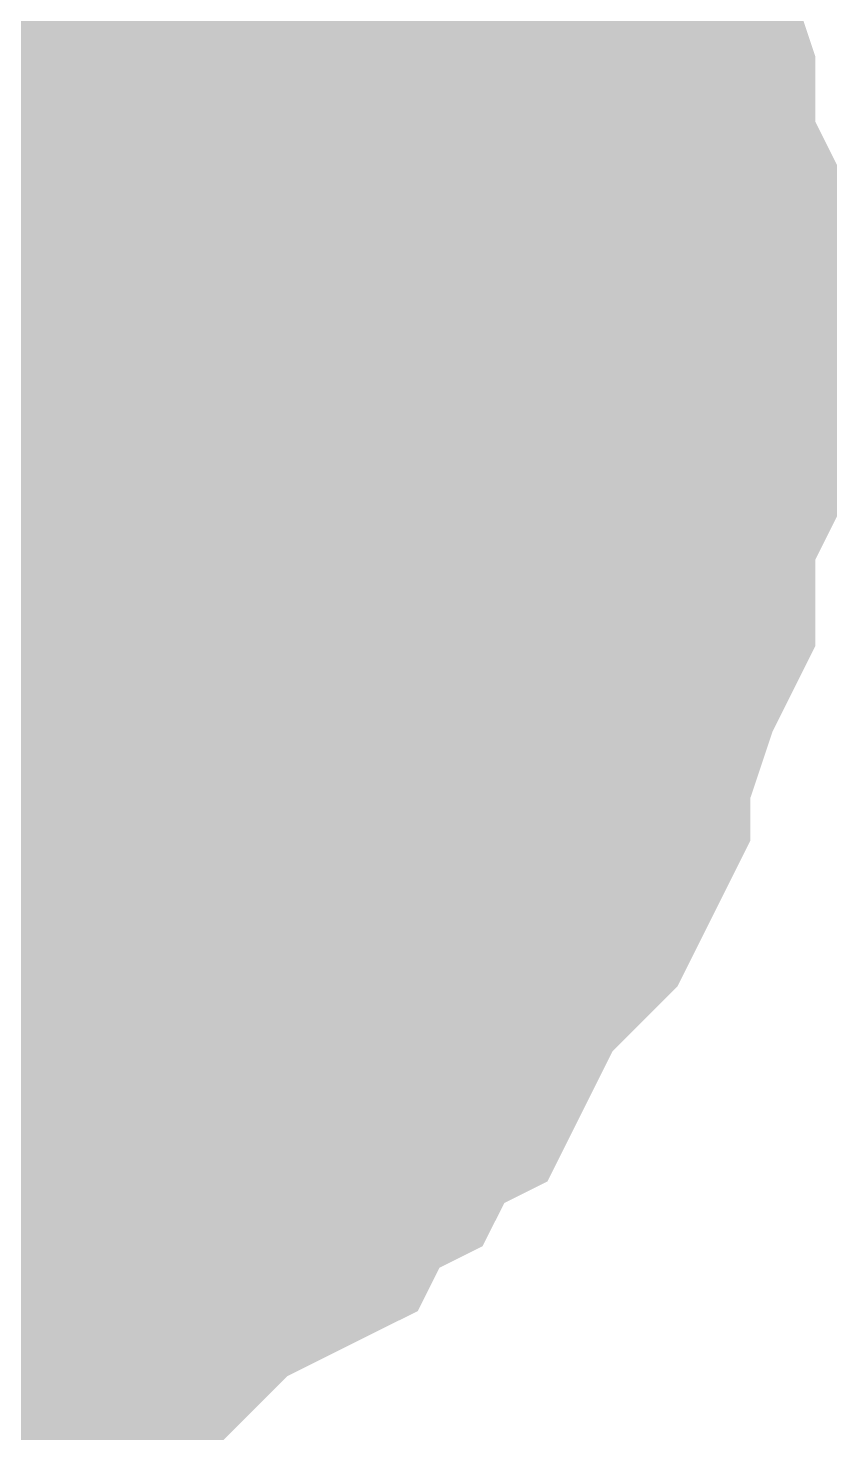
# Model space of a CAD drawing. Header units: inches. Extents: x 0 to 432, y 0 to 280.
# Drawn here: x 96.763 to 97.184, y 167.061 to 167.791 of the extents above; entities that cross this region are included whole.
import ezdxf

# ---------------------------------------------------------------- set-up
doc = ezdxf.new("R2010")
doc.units = ezdxf.units.IN
doc.layers.add('Sheet', color=255, linetype='Continuous')

msp = doc.modelspace()

# ---------------------------------------------------------------- linework, layer by layer
at = {"layer": 'Sheet'}
msp.add_lwpolyline([(96.266, 167.64, 0.508, 0.508, 1), (96.774, 167.64, 0.508, 0.508, 1)], format="xyseb", close=True, dxfattribs=at)
for points in [[(96.9214, 167.95444, 0.29972, 0.29972, 0), (96.93263, 167.93198, 0.29972, 0.29972, 0), (96.94386, 167.92075, 0.29972, 0.29972, 0), (96.96632, 167.89829, 0.29972, 0.29972, 0), (96.97755, 167.87583, 0.29972, 0.29972, 0), (96.98878, 167.85337, 0.29972, 0.29972, 0), (96.98878, 167.83091, 0.29972, 0.29972, 0), (97.00002, 167.80845, 0.29972, 0.29972, 0), (97.01125, 167.78599, 0.29972, 0.29972, 0), (97.02248, 167.7523, 0.29972, 0.29972, 0), (97.02248, 167.72984, 0.29972, 0.29972, 0), (97.02248, 167.70738, 0.29972, 0.29972, 0), (97.03371, 167.68492, 0.29972, 0.29972, 0), (97.03371, 167.65123, 0.29972, 0.29972, 0), (97.03371, 167.62877, 0.29972, 0.29972, 0)], [(96.9214, 167.95444, 0.29972, 0.29972, 0), (96.93263, 167.93198, 0.29972, 0.29972, 0), (96.94386, 167.92075, 0.29972, 0.29972, 0), (96.96632, 167.89829, 0.29972, 0.29972, 0), (96.97755, 167.87583, 0.29972, 0.29972, 0), (96.98878, 167.85337, 0.29972, 0.29972, 0), (96.98878, 167.83091, 0.29972, 0.29972, 0), (97.00002, 167.80845, 0.29972, 0.29972, 0), (97.01125, 167.78599, 0.29972, 0.29972, 0), (97.02248, 167.7523, 0.29972, 0.29972, 0), (97.02248, 167.72984, 0.29972, 0.29972, 0), (97.02248, 167.70738, 0.29972, 0.29972, 0), (97.03371, 167.68492, 0.29972, 0.29972, 0), (97.03371, 167.65123, 0.29972, 0.29972, 0), (97.03371, 167.62877, 0.29972, 0.29972, 0)], [(96.9214, 167.95444, 0.29972, 0.29972, 0), (96.93263, 167.93198, 0.29972, 0.29972, 0), (96.94386, 167.92075, 0.29972, 0.29972, 0), (96.96632, 167.89829, 0.29972, 0.29972, 0), (96.97755, 167.87583, 0.29972, 0.29972, 0), (96.98878, 167.85337, 0.29972, 0.29972, 0), (96.98878, 167.83091, 0.29972, 0.29972, 0), (97.00002, 167.80845, 0.29972, 0.29972, 0), (97.01125, 167.78599, 0.29972, 0.29972, 0), (97.02248, 167.7523, 0.29972, 0.29972, 0), (97.02248, 167.72984, 0.29972, 0.29972, 0), (97.02248, 167.70738, 0.29972, 0.29972, 0), (97.03371, 167.68492, 0.29972, 0.29972, 0), (97.03371, 167.65123, 0.29972, 0.29972, 0), (97.03371, 167.62877, 0.29972, 0.29972, 0)], [(96.9214, 167.95444, 0.29972, 0.29972, 0), (96.93263, 167.93198, 0.29972, 0.29972, 0), (96.94386, 167.92075, 0.29972, 0.29972, 0), (96.96632, 167.89829, 0.29972, 0.29972, 0), (96.97755, 167.87583, 0.29972, 0.29972, 0), (96.98878, 167.85337, 0.29972, 0.29972, 0), (96.98878, 167.83091, 0.29972, 0.29972, 0), (97.00002, 167.80845, 0.29972, 0.29972, 0), (97.01125, 167.78599, 0.29972, 0.29972, 0), (97.02248, 167.7523, 0.29972, 0.29972, 0), (97.02248, 167.72984, 0.29972, 0.29972, 0), (97.02248, 167.70738, 0.29972, 0.29972, 0), (97.03371, 167.68492, 0.29972, 0.29972, 0), (97.03371, 167.65123, 0.29972, 0.29972, 0), (97.03371, 167.62877, 0.29972, 0.29972, 0)], [(96.9214, 167.95444, 0.29972, 0.29972, 0), (96.93263, 167.93198, 0.29972, 0.29972, 0), (96.94386, 167.92075, 0.29972, 0.29972, 0), (96.96632, 167.89829, 0.29972, 0.29972, 0), (96.97755, 167.87583, 0.29972, 0.29972, 0), (96.98878, 167.85337, 0.29972, 0.29972, 0), (96.98878, 167.83091, 0.29972, 0.29972, 0), (97.00002, 167.80845, 0.29972, 0.29972, 0), (97.01125, 167.78599, 0.29972, 0.29972, 0), (97.02248, 167.7523, 0.29972, 0.29972, 0), (97.02248, 167.72984, 0.29972, 0.29972, 0), (97.02248, 167.70738, 0.29972, 0.29972, 0), (97.03371, 167.68492, 0.29972, 0.29972, 0), (97.03371, 167.65123, 0.29972, 0.29972, 0), (97.03371, 167.62877, 0.29972, 0.29972, 0)], [(96.9214, 167.95444, 0.29972, 0.29972, 0), (96.93263, 167.93198, 0.29972, 0.29972, 0), (96.94386, 167.92075, 0.29972, 0.29972, 0), (96.96632, 167.89829, 0.29972, 0.29972, 0), (96.97755, 167.87583, 0.29972, 0.29972, 0), (96.98878, 167.85337, 0.29972, 0.29972, 0), (96.98878, 167.83091, 0.29972, 0.29972, 0), (97.00002, 167.80845, 0.29972, 0.29972, 0), (97.01125, 167.78599, 0.29972, 0.29972, 0), (97.02248, 167.7523, 0.29972, 0.29972, 0), (97.02248, 167.72984, 0.29972, 0.29972, 0), (97.02248, 167.70738, 0.29972, 0.29972, 0), (97.03371, 167.68492, 0.29972, 0.29972, 0), (97.03371, 167.65123, 0.29972, 0.29972, 0), (97.03371, 167.62877, 0.29972, 0.29972, 0)], [(96.9214, 167.95444, 0.29972, 0.29972, 0), (96.93263, 167.93198, 0.29972, 0.29972, 0), (96.94386, 167.92075, 0.29972, 0.29972, 0), (96.96632, 167.89829, 0.29972, 0.29972, 0), (96.97755, 167.87583, 0.29972, 0.29972, 0), (96.98878, 167.85337, 0.29972, 0.29972, 0), (96.98878, 167.83091, 0.29972, 0.29972, 0), (97.00002, 167.80845, 0.29972, 0.29972, 0), (97.01125, 167.78599, 0.29972, 0.29972, 0), (97.02248, 167.7523, 0.29972, 0.29972, 0), (97.02248, 167.72984, 0.29972, 0.29972, 0), (97.02248, 167.70738, 0.29972, 0.29972, 0), (97.03371, 167.68492, 0.29972, 0.29972, 0), (97.03371, 167.65123, 0.29972, 0.29972, 0), (97.03371, 167.62877, 0.29972, 0.29972, 0)], [(96.98878, 167.85337, 0.09906, 0.09906, 0), (96.98878, 167.83091, 0.09906, 0.09906, 0), (97.00002, 167.80845, 0.09906, 0.09906, 0), (97.01125, 167.78599, 0.09906, 0.09906, 0), (97.02248, 167.7523, 0.09906, 0.09906, 0), (97.02248, 167.72984, 0.09906, 0.09906, 0), (97.02248, 167.70738, 0.09906, 0.09906, 0), (97.03371, 167.68492, 0.09906, 0.09906, 0), (97.03371, 167.65123, 0.09906, 0.09906, 0), (97.03371, 167.62877, 0.09906, 0.09906, 0)], [(96.98878, 167.85337, 0.09906, 0.09906, 0), (96.98878, 167.83091, 0.09906, 0.09906, 0), (97.00002, 167.80845, 0.09906, 0.09906, 0), (97.01125, 167.78599, 0.09906, 0.09906, 0), (97.02248, 167.7523, 0.09906, 0.09906, 0), (97.02248, 167.72984, 0.09906, 0.09906, 0), (97.02248, 167.70738, 0.09906, 0.09906, 0), (97.03371, 167.68492, 0.09906, 0.09906, 0), (97.03371, 167.65123, 0.09906, 0.09906, 0), (97.03371, 167.62877, 0.09906, 0.09906, 0)], [(96.98878, 167.85337, 0.09906, 0.09906, 0), (96.98878, 167.83091, 0.09906, 0.09906, 0), (97.00002, 167.80845, 0.09906, 0.09906, 0), (97.01125, 167.78599, 0.09906, 0.09906, 0), (97.02248, 167.7523, 0.09906, 0.09906, 0), (97.02248, 167.72984, 0.09906, 0.09906, 0), (97.02248, 167.70738, 0.09906, 0.09906, 0), (97.03371, 167.68492, 0.09906, 0.09906, 0), (97.03371, 167.65123, 0.09906, 0.09906, 0), (97.03371, 167.62877, 0.09906, 0.09906, 0)], [(96.98878, 167.85337, 0.09906, 0.09906, 0), (96.98878, 167.83091, 0.09906, 0.09906, 0), (97.00002, 167.80845, 0.09906, 0.09906, 0), (97.01125, 167.78599, 0.09906, 0.09906, 0), (97.02248, 167.7523, 0.09906, 0.09906, 0), (97.02248, 167.72984, 0.09906, 0.09906, 0), (97.02248, 167.70738, 0.09906, 0.09906, 0), (97.03371, 167.68492, 0.09906, 0.09906, 0), (97.03371, 167.65123, 0.09906, 0.09906, 0), (97.03371, 167.62877, 0.09906, 0.09906, 0)], [(96.98878, 167.85337, 0.09906, 0.09906, 0), (96.98878, 167.83091, 0.09906, 0.09906, 0), (97.00002, 167.80845, 0.09906, 0.09906, 0), (97.01125, 167.78599, 0.09906, 0.09906, 0), (97.02248, 167.7523, 0.09906, 0.09906, 0), (97.02248, 167.72984, 0.09906, 0.09906, 0), (97.02248, 167.70738, 0.09906, 0.09906, 0), (97.03371, 167.68492, 0.09906, 0.09906, 0), (97.03371, 167.65123, 0.09906, 0.09906, 0), (97.03371, 167.62877, 0.09906, 0.09906, 0)], [(96.98878, 167.85337, 0.09906, 0.09906, 0), (96.98878, 167.83091, 0.09906, 0.09906, 0), (97.00002, 167.80845, 0.09906, 0.09906, 0), (97.01125, 167.78599, 0.09906, 0.09906, 0), (97.02248, 167.7523, 0.09906, 0.09906, 0), (97.02248, 167.72984, 0.09906, 0.09906, 0), (97.02248, 167.70738, 0.09906, 0.09906, 0), (97.03371, 167.68492, 0.09906, 0.09906, 0), (97.03371, 167.65123, 0.09906, 0.09906, 0), (97.03371, 167.62877, 0.09906, 0.09906, 0)], [(96.98878, 167.85337, 0.09906, 0.09906, 0), (96.98878, 167.83091, 0.09906, 0.09906, 0), (97.00002, 167.80845, 0.09906, 0.09906, 0), (97.01125, 167.78599, 0.09906, 0.09906, 0), (97.02248, 167.7523, 0.09906, 0.09906, 0), (97.02248, 167.72984, 0.09906, 0.09906, 0), (97.02248, 167.70738, 0.09906, 0.09906, 0), (97.03371, 167.68492, 0.09906, 0.09906, 0), (97.03371, 167.65123, 0.09906, 0.09906, 0), (97.03371, 167.62877, 0.09906, 0.09906, 0)], [(97.03371, 167.62877, 0.29972, 0.29972, 0), (97.03371, 167.60631, 0.29972, 0.29972, 0), (97.03371, 167.57262, 0.29972, 0.29972, 0), (97.02248, 167.55016, 0.29972, 0.29972, 0), (97.02248, 167.5277, 0.29972, 0.29972, 0), (97.02248, 167.50524, 0.29972, 0.29972, 0), (97.01125, 167.48278, 0.29972, 0.29972, 0), (97.00002, 167.44909, 0.29972, 0.29972, 0), (96.98878, 167.42663, 0.29972, 0.29972, 0), (96.98878, 167.40417, 0.29972, 0.29972, 0), (96.97755, 167.38171, 0.29972, 0.29972, 0), (96.96632, 167.37048, 0.29972, 0.29972, 0), (96.94386, 167.34802, 0.29972, 0.29972, 0), (96.93263, 167.32556, 0.29972, 0.29972, 0), (96.9214, 167.3031, 0.29972, 0.29972, 0), (96.89894, 167.29187, 0.29972, 0.29972, 0), (96.88771, 167.26941, 0.29972, 0.29972, 0), (96.86525, 167.25818, 0.29972, 0.29972, 0), (96.85402, 167.23572, 0.29972, 0.29972, 0), (96.83155, 167.22449, 0.29972, 0.29972, 0), (96.80909, 167.21326, 0.29972, 0.29972, 0), (96.78663, 167.1908, 0.29972, 0.29972, 0), (96.7754, 167.17957, 0.29972, 0.29972, 0), (96.75294, 167.16834, 0.29972, 0.29972, 0), (96.73048, 167.16834, 0.29972, 0.29972, 0), (96.70802, 167.15711, 0.29972, 0.29972, 0), (96.67432, 167.14588, 0.29972, 0.29972, 0), (96.65186, 167.13465, 0.29972, 0.29972, 0), (96.6294, 167.13465, 0.29972, 0.29972, 0), (96.60694, 167.13465, 0.29972, 0.29972, 0)], [(97.03371, 167.62877, 0.29972, 0.29972, 0), (97.03371, 167.60631, 0.29972, 0.29972, 0), (97.03371, 167.57262, 0.29972, 0.29972, 0), (97.02248, 167.55016, 0.29972, 0.29972, 0), (97.02248, 167.5277, 0.29972, 0.29972, 0), (97.02248, 167.50524, 0.29972, 0.29972, 0), (97.01125, 167.48278, 0.29972, 0.29972, 0), (97.00002, 167.44909, 0.29972, 0.29972, 0), (96.98878, 167.42663, 0.29972, 0.29972, 0), (96.98878, 167.40417, 0.29972, 0.29972, 0), (96.97755, 167.38171, 0.29972, 0.29972, 0), (96.96632, 167.37048, 0.29972, 0.29972, 0), (96.94386, 167.34802, 0.29972, 0.29972, 0), (96.93263, 167.32556, 0.29972, 0.29972, 0), (96.9214, 167.3031, 0.29972, 0.29972, 0), (96.89894, 167.29187, 0.29972, 0.29972, 0), (96.88771, 167.26941, 0.29972, 0.29972, 0), (96.86525, 167.25818, 0.29972, 0.29972, 0), (96.85402, 167.23572, 0.29972, 0.29972, 0), (96.83155, 167.22449, 0.29972, 0.29972, 0), (96.80909, 167.21326, 0.29972, 0.29972, 0), (96.78663, 167.1908, 0.29972, 0.29972, 0), (96.7754, 167.17957, 0.29972, 0.29972, 0), (96.75294, 167.16834, 0.29972, 0.29972, 0), (96.73048, 167.16834, 0.29972, 0.29972, 0), (96.70802, 167.15711, 0.29972, 0.29972, 0), (96.67432, 167.14588, 0.29972, 0.29972, 0), (96.65186, 167.13465, 0.29972, 0.29972, 0), (96.6294, 167.13465, 0.29972, 0.29972, 0), (96.60694, 167.13465, 0.29972, 0.29972, 0)], [(97.03371, 167.62877, 0.29972, 0.29972, 0), (97.03371, 167.60631, 0.29972, 0.29972, 0), (97.03371, 167.57262, 0.29972, 0.29972, 0), (97.02248, 167.55016, 0.29972, 0.29972, 0), (97.02248, 167.5277, 0.29972, 0.29972, 0), (97.02248, 167.50524, 0.29972, 0.29972, 0), (97.01125, 167.48278, 0.29972, 0.29972, 0), (97.00002, 167.44909, 0.29972, 0.29972, 0), (96.98878, 167.42663, 0.29972, 0.29972, 0), (96.98878, 167.40417, 0.29972, 0.29972, 0), (96.97755, 167.38171, 0.29972, 0.29972, 0), (96.96632, 167.37048, 0.29972, 0.29972, 0), (96.94386, 167.34802, 0.29972, 0.29972, 0), (96.93263, 167.32556, 0.29972, 0.29972, 0), (96.9214, 167.3031, 0.29972, 0.29972, 0), (96.89894, 167.29187, 0.29972, 0.29972, 0), (96.88771, 167.26941, 0.29972, 0.29972, 0), (96.86525, 167.25818, 0.29972, 0.29972, 0), (96.85402, 167.23572, 0.29972, 0.29972, 0), (96.83155, 167.22449, 0.29972, 0.29972, 0), (96.80909, 167.21326, 0.29972, 0.29972, 0), (96.78663, 167.1908, 0.29972, 0.29972, 0), (96.7754, 167.17957, 0.29972, 0.29972, 0), (96.75294, 167.16834, 0.29972, 0.29972, 0), (96.73048, 167.16834, 0.29972, 0.29972, 0), (96.70802, 167.15711, 0.29972, 0.29972, 0), (96.67432, 167.14588, 0.29972, 0.29972, 0), (96.65186, 167.13465, 0.29972, 0.29972, 0), (96.6294, 167.13465, 0.29972, 0.29972, 0), (96.60694, 167.13465, 0.29972, 0.29972, 0)], [(97.03371, 167.62877, 0.29972, 0.29972, 0), (97.03371, 167.60631, 0.29972, 0.29972, 0), (97.03371, 167.57262, 0.29972, 0.29972, 0), (97.02248, 167.55016, 0.29972, 0.29972, 0), (97.02248, 167.5277, 0.29972, 0.29972, 0), (97.02248, 167.50524, 0.29972, 0.29972, 0), (97.01125, 167.48278, 0.29972, 0.29972, 0), (97.00002, 167.44909, 0.29972, 0.29972, 0), (96.98878, 167.42663, 0.29972, 0.29972, 0), (96.98878, 167.40417, 0.29972, 0.29972, 0), (96.97755, 167.38171, 0.29972, 0.29972, 0), (96.96632, 167.37048, 0.29972, 0.29972, 0), (96.94386, 167.34802, 0.29972, 0.29972, 0), (96.93263, 167.32556, 0.29972, 0.29972, 0), (96.9214, 167.3031, 0.29972, 0.29972, 0), (96.89894, 167.29187, 0.29972, 0.29972, 0), (96.88771, 167.26941, 0.29972, 0.29972, 0), (96.86525, 167.25818, 0.29972, 0.29972, 0), (96.85402, 167.23572, 0.29972, 0.29972, 0), (96.83155, 167.22449, 0.29972, 0.29972, 0), (96.80909, 167.21326, 0.29972, 0.29972, 0), (96.78663, 167.1908, 0.29972, 0.29972, 0), (96.7754, 167.17957, 0.29972, 0.29972, 0), (96.75294, 167.16834, 0.29972, 0.29972, 0), (96.73048, 167.16834, 0.29972, 0.29972, 0), (96.70802, 167.15711, 0.29972, 0.29972, 0), (96.67432, 167.14588, 0.29972, 0.29972, 0), (96.65186, 167.13465, 0.29972, 0.29972, 0), (96.6294, 167.13465, 0.29972, 0.29972, 0), (96.60694, 167.13465, 0.29972, 0.29972, 0)], [(97.03371, 167.62877, 0.29972, 0.29972, 0), (97.03371, 167.60631, 0.29972, 0.29972, 0), (97.03371, 167.57262, 0.29972, 0.29972, 0), (97.02248, 167.55016, 0.29972, 0.29972, 0), (97.02248, 167.5277, 0.29972, 0.29972, 0), (97.02248, 167.50524, 0.29972, 0.29972, 0), (97.01125, 167.48278, 0.29972, 0.29972, 0), (97.00002, 167.44909, 0.29972, 0.29972, 0), (96.98878, 167.42663, 0.29972, 0.29972, 0), (96.98878, 167.40417, 0.29972, 0.29972, 0), (96.97755, 167.38171, 0.29972, 0.29972, 0), (96.96632, 167.37048, 0.29972, 0.29972, 0), (96.94386, 167.34802, 0.29972, 0.29972, 0), (96.93263, 167.32556, 0.29972, 0.29972, 0), (96.9214, 167.3031, 0.29972, 0.29972, 0), (96.89894, 167.29187, 0.29972, 0.29972, 0), (96.88771, 167.26941, 0.29972, 0.29972, 0), (96.86525, 167.25818, 0.29972, 0.29972, 0), (96.85402, 167.23572, 0.29972, 0.29972, 0), (96.83155, 167.22449, 0.29972, 0.29972, 0), (96.80909, 167.21326, 0.29972, 0.29972, 0), (96.78663, 167.1908, 0.29972, 0.29972, 0), (96.7754, 167.17957, 0.29972, 0.29972, 0), (96.75294, 167.16834, 0.29972, 0.29972, 0), (96.73048, 167.16834, 0.29972, 0.29972, 0), (96.70802, 167.15711, 0.29972, 0.29972, 0), (96.67432, 167.14588, 0.29972, 0.29972, 0), (96.65186, 167.13465, 0.29972, 0.29972, 0), (96.6294, 167.13465, 0.29972, 0.29972, 0), (96.60694, 167.13465, 0.29972, 0.29972, 0)], [(97.03371, 167.62877, 0.29972, 0.29972, 0), (97.03371, 167.60631, 0.29972, 0.29972, 0), (97.03371, 167.57262, 0.29972, 0.29972, 0), (97.02248, 167.55016, 0.29972, 0.29972, 0), (97.02248, 167.5277, 0.29972, 0.29972, 0), (97.02248, 167.50524, 0.29972, 0.29972, 0), (97.01125, 167.48278, 0.29972, 0.29972, 0), (97.00002, 167.44909, 0.29972, 0.29972, 0), (96.98878, 167.42663, 0.29972, 0.29972, 0), (96.98878, 167.40417, 0.29972, 0.29972, 0), (96.97755, 167.38171, 0.29972, 0.29972, 0), (96.96632, 167.37048, 0.29972, 0.29972, 0), (96.94386, 167.34802, 0.29972, 0.29972, 0), (96.93263, 167.32556, 0.29972, 0.29972, 0), (96.9214, 167.3031, 0.29972, 0.29972, 0), (96.89894, 167.29187, 0.29972, 0.29972, 0), (96.88771, 167.26941, 0.29972, 0.29972, 0), (96.86525, 167.25818, 0.29972, 0.29972, 0), (96.85402, 167.23572, 0.29972, 0.29972, 0), (96.83155, 167.22449, 0.29972, 0.29972, 0), (96.80909, 167.21326, 0.29972, 0.29972, 0), (96.78663, 167.1908, 0.29972, 0.29972, 0), (96.7754, 167.17957, 0.29972, 0.29972, 0), (96.75294, 167.16834, 0.29972, 0.29972, 0), (96.73048, 167.16834, 0.29972, 0.29972, 0), (96.70802, 167.15711, 0.29972, 0.29972, 0), (96.67432, 167.14588, 0.29972, 0.29972, 0), (96.65186, 167.13465, 0.29972, 0.29972, 0), (96.6294, 167.13465, 0.29972, 0.29972, 0), (96.60694, 167.13465, 0.29972, 0.29972, 0)], [(97.03371, 167.62877, 0.29972, 0.29972, 0), (97.03371, 167.60631, 0.29972, 0.29972, 0), (97.03371, 167.57262, 0.29972, 0.29972, 0), (97.02248, 167.55016, 0.29972, 0.29972, 0), (97.02248, 167.5277, 0.29972, 0.29972, 0), (97.02248, 167.50524, 0.29972, 0.29972, 0), (97.01125, 167.48278, 0.29972, 0.29972, 0), (97.00002, 167.44909, 0.29972, 0.29972, 0), (96.98878, 167.42663, 0.29972, 0.29972, 0), (96.98878, 167.40417, 0.29972, 0.29972, 0), (96.97755, 167.38171, 0.29972, 0.29972, 0), (96.96632, 167.37048, 0.29972, 0.29972, 0), (96.94386, 167.34802, 0.29972, 0.29972, 0), (96.93263, 167.32556, 0.29972, 0.29972, 0), (96.9214, 167.3031, 0.29972, 0.29972, 0), (96.89894, 167.29187, 0.29972, 0.29972, 0), (96.88771, 167.26941, 0.29972, 0.29972, 0), (96.86525, 167.25818, 0.29972, 0.29972, 0), (96.85402, 167.23572, 0.29972, 0.29972, 0), (96.83155, 167.22449, 0.29972, 0.29972, 0), (96.80909, 167.21326, 0.29972, 0.29972, 0), (96.78663, 167.1908, 0.29972, 0.29972, 0), (96.7754, 167.17957, 0.29972, 0.29972, 0), (96.75294, 167.16834, 0.29972, 0.29972, 0), (96.73048, 167.16834, 0.29972, 0.29972, 0), (96.70802, 167.15711, 0.29972, 0.29972, 0), (96.67432, 167.14588, 0.29972, 0.29972, 0), (96.65186, 167.13465, 0.29972, 0.29972, 0), (96.6294, 167.13465, 0.29972, 0.29972, 0), (96.60694, 167.13465, 0.29972, 0.29972, 0)], [(97.03371, 167.62877, 0.29972, 0.29972, 0), (97.03371, 167.62877, 0.29972, 0.29972, 0), (97.03371, 167.62877, 0.29972, 0.29972, 0), (97.03371, 167.62877, 0.29972, 0.29972, 0), (97.03371, 167.62877, 0.29972, 0.29972, 0), (97.03371, 167.62877, 0.29972, 0.29972, 0), (97.03371, 167.62877, 0.29972, 0.29972, 0), (97.03371, 167.62877, 0.29972, 0.29972, 0), (97.03371, 167.62877, 0.29972, 0.29972, 0), (97.03371, 167.62877, 0.29972, 0.29972, 0), (97.03371, 167.62877, 0.29972, 0.29972, 0), (97.03371, 167.62877, 0.29972, 0.29972, 0), (97.03371, 167.62877, 0.29972, 0.29972, 0), (97.03371, 167.62877, 0.29972, 0.29972, 0), (97.03371, 167.62877, 0.29972, 0.29972, 0), (97.03371, 167.62877, 0.29972, 0.29972, 0), (97.03371, 167.62877, 0.29972, 0.29972, 0), (97.03371, 167.62877, 0.29972, 0.29972, 0), (97.03371, 167.62877, 0.29972, 0.29972, 0), (97.03371, 167.62877, 0.29972, 0.29972, 0), (97.03371, 167.62877, 0.29972, 0.29972, 0), (97.03371, 167.62877, 0.29972, 0.29972, 0), (97.03371, 167.62877, 0.29972, 0.29972, 0), (97.03371, 167.62877, 0.29972, 0.29972, 0), (97.03371, 167.62877, 0.29972, 0.29972, 0), (97.03371, 167.62877, 0.29972, 0.29972, 0), (97.03371, 167.62877, 0.29972, 0.29972, 0), (97.03371, 167.62877, 0.29972, 0.29972, 0), (97.03371, 167.62877, 0.29972, 0.29972, 0), (97.03371, 167.62877, 0.29972, 0.29972, 0), (97.03371, 167.62877, 0.29972, 0.29972, 0), (97.03371, 167.62877, 0.29972, 0.29972, 0), (97.03371, 167.62877, 0.29972, 0.29972, 0)], [(97.03371, 167.62877, 0.29972, 0.29972, 0), (97.03371, 167.62877, 0.29972, 0.29972, 0)], [(97.03371, 167.62877, 0.29972, 0.29972, 0), (97.03371, 167.62877, 0.29972, 0.29972, 0), (97.03371, 167.62877, 0.29972, 0.29972, 0), (97.03371, 167.62877, 0.29972, 0.29972, 0), (97.03371, 167.62877, 0.29972, 0.29972, 0), (97.03371, 167.62877, 0.29972, 0.29972, 0), (97.03371, 167.62877, 0.29972, 0.29972, 0), (97.03371, 167.62877, 0.29972, 0.29972, 0), (97.03371, 167.62877, 0.29972, 0.29972, 0), (97.03371, 167.62877, 0.29972, 0.29972, 0), (97.03371, 167.62877, 0.29972, 0.29972, 0), (97.03371, 167.62877, 0.29972, 0.29972, 0), (97.03371, 167.62877, 0.29972, 0.29972, 0), (97.03371, 167.62877, 0.29972, 0.29972, 0), (97.03371, 167.62877, 0.29972, 0.29972, 0), (97.03371, 167.62877, 0.29972, 0.29972, 0), (97.03371, 167.62877, 0.29972, 0.29972, 0), (97.03371, 167.62877, 0.29972, 0.29972, 0), (97.03371, 167.62877, 0.29972, 0.29972, 0), (97.03371, 167.62877, 0.29972, 0.29972, 0), (97.03371, 167.62877, 0.29972, 0.29972, 0), (97.03371, 167.62877, 0.29972, 0.29972, 0), (97.03371, 167.62877, 0.29972, 0.29972, 0), (97.03371, 167.62877, 0.29972, 0.29972, 0), (97.03371, 167.62877, 0.29972, 0.29972, 0), (97.03371, 167.62877, 0.29972, 0.29972, 0), (97.03371, 167.62877, 0.29972, 0.29972, 0), (97.03371, 167.62877, 0.29972, 0.29972, 0), (97.03371, 167.62877, 0.29972, 0.29972, 0), (97.03371, 167.62877, 0.29972, 0.29972, 0), (97.03371, 167.62877, 0.29972, 0.29972, 0), (97.03371, 167.62877, 0.29972, 0.29972, 0), (97.03371, 167.62877, 0.29972, 0.29972, 0)], [(97.03371, 167.62877, 0.29972, 0.29972, 0), (97.03371, 167.62877, 0.29972, 0.29972, 0)], [(97.03371, 167.62877, 0.29972, 0.29972, 0), (97.03371, 167.62877, 0.29972, 0.29972, 0), (97.03371, 167.62877, 0.29972, 0.29972, 0), (97.03371, 167.62877, 0.29972, 0.29972, 0), (97.03371, 167.62877, 0.29972, 0.29972, 0), (97.03371, 167.62877, 0.29972, 0.29972, 0), (97.03371, 167.62877, 0.29972, 0.29972, 0), (97.03371, 167.62877, 0.29972, 0.29972, 0), (97.03371, 167.62877, 0.29972, 0.29972, 0), (97.03371, 167.62877, 0.29972, 0.29972, 0), (97.03371, 167.62877, 0.29972, 0.29972, 0), (97.03371, 167.62877, 0.29972, 0.29972, 0), (97.03371, 167.62877, 0.29972, 0.29972, 0), (97.03371, 167.62877, 0.29972, 0.29972, 0), (97.03371, 167.62877, 0.29972, 0.29972, 0), (97.03371, 167.62877, 0.29972, 0.29972, 0), (97.03371, 167.62877, 0.29972, 0.29972, 0), (97.03371, 167.62877, 0.29972, 0.29972, 0), (97.03371, 167.62877, 0.29972, 0.29972, 0), (97.03371, 167.62877, 0.29972, 0.29972, 0), (97.03371, 167.62877, 0.29972, 0.29972, 0), (97.03371, 167.62877, 0.29972, 0.29972, 0), (97.03371, 167.62877, 0.29972, 0.29972, 0), (97.03371, 167.62877, 0.29972, 0.29972, 0), (97.03371, 167.62877, 0.29972, 0.29972, 0), (97.03371, 167.62877, 0.29972, 0.29972, 0), (97.03371, 167.62877, 0.29972, 0.29972, 0), (97.03371, 167.62877, 0.29972, 0.29972, 0), (97.03371, 167.62877, 0.29972, 0.29972, 0), (97.03371, 167.62877, 0.29972, 0.29972, 0), (97.03371, 167.62877, 0.29972, 0.29972, 0), (97.03371, 167.62877, 0.29972, 0.29972, 0), (97.03371, 167.62877, 0.29972, 0.29972, 0)], [(97.03371, 167.62877, 0.29972, 0.29972, 0), (97.03371, 167.62877, 0.29972, 0.29972, 0)], [(97.03371, 167.62877, 0.29972, 0.29972, 0), (97.03371, 167.62877, 0.29972, 0.29972, 0), (97.03371, 167.62877, 0.29972, 0.29972, 0), (97.03371, 167.62877, 0.29972, 0.29972, 0), (97.03371, 167.62877, 0.29972, 0.29972, 0), (97.03371, 167.62877, 0.29972, 0.29972, 0), (97.03371, 167.62877, 0.29972, 0.29972, 0), (97.03371, 167.62877, 0.29972, 0.29972, 0), (97.03371, 167.62877, 0.29972, 0.29972, 0), (97.03371, 167.62877, 0.29972, 0.29972, 0), (97.03371, 167.62877, 0.29972, 0.29972, 0), (97.03371, 167.62877, 0.29972, 0.29972, 0), (97.03371, 167.62877, 0.29972, 0.29972, 0), (97.03371, 167.62877, 0.29972, 0.29972, 0), (97.03371, 167.62877, 0.29972, 0.29972, 0), (97.03371, 167.62877, 0.29972, 0.29972, 0), (97.03371, 167.62877, 0.29972, 0.29972, 0), (97.03371, 167.62877, 0.29972, 0.29972, 0), (97.03371, 167.62877, 0.29972, 0.29972, 0), (97.03371, 167.62877, 0.29972, 0.29972, 0), (97.03371, 167.62877, 0.29972, 0.29972, 0), (97.03371, 167.62877, 0.29972, 0.29972, 0), (97.03371, 167.62877, 0.29972, 0.29972, 0), (97.03371, 167.62877, 0.29972, 0.29972, 0), (97.03371, 167.62877, 0.29972, 0.29972, 0), (97.03371, 167.62877, 0.29972, 0.29972, 0), (97.03371, 167.62877, 0.29972, 0.29972, 0), (97.03371, 167.62877, 0.29972, 0.29972, 0), (97.03371, 167.62877, 0.29972, 0.29972, 0), (97.03371, 167.62877, 0.29972, 0.29972, 0), (97.03371, 167.62877, 0.29972, 0.29972, 0), (97.03371, 167.62877, 0.29972, 0.29972, 0), (97.03371, 167.62877, 0.29972, 0.29972, 0)], [(97.03371, 167.62877, 0.29972, 0.29972, 0), (97.03371, 167.62877, 0.29972, 0.29972, 0)], [(97.03371, 167.62877, 0.29972, 0.29972, 0), (97.03371, 167.62877, 0.29972, 0.29972, 0), (97.03371, 167.62877, 0.29972, 0.29972, 0), (97.03371, 167.62877, 0.29972, 0.29972, 0), (97.03371, 167.62877, 0.29972, 0.29972, 0), (97.03371, 167.62877, 0.29972, 0.29972, 0), (97.03371, 167.62877, 0.29972, 0.29972, 0), (97.03371, 167.62877, 0.29972, 0.29972, 0), (97.03371, 167.62877, 0.29972, 0.29972, 0), (97.03371, 167.62877, 0.29972, 0.29972, 0), (97.03371, 167.62877, 0.29972, 0.29972, 0), (97.03371, 167.62877, 0.29972, 0.29972, 0), (97.03371, 167.62877, 0.29972, 0.29972, 0), (97.03371, 167.62877, 0.29972, 0.29972, 0), (97.03371, 167.62877, 0.29972, 0.29972, 0), (97.03371, 167.62877, 0.29972, 0.29972, 0), (97.03371, 167.62877, 0.29972, 0.29972, 0), (97.03371, 167.62877, 0.29972, 0.29972, 0), (97.03371, 167.62877, 0.29972, 0.29972, 0), (97.03371, 167.62877, 0.29972, 0.29972, 0), (97.03371, 167.62877, 0.29972, 0.29972, 0), (97.03371, 167.62877, 0.29972, 0.29972, 0), (97.03371, 167.62877, 0.29972, 0.29972, 0), (97.03371, 167.62877, 0.29972, 0.29972, 0), (97.03371, 167.62877, 0.29972, 0.29972, 0), (97.03371, 167.62877, 0.29972, 0.29972, 0), (97.03371, 167.62877, 0.29972, 0.29972, 0), (97.03371, 167.62877, 0.29972, 0.29972, 0), (97.03371, 167.62877, 0.29972, 0.29972, 0), (97.03371, 167.62877, 0.29972, 0.29972, 0), (97.03371, 167.62877, 0.29972, 0.29972, 0), (97.03371, 167.62877, 0.29972, 0.29972, 0), (97.03371, 167.62877, 0.29972, 0.29972, 0)], [(97.03371, 167.62877, 0.29972, 0.29972, 0), (97.03371, 167.62877, 0.29972, 0.29972, 0)], [(97.03371, 167.62877, 0.29972, 0.29972, 0), (97.03371, 167.62877, 0.29972, 0.29972, 0), (97.03371, 167.62877, 0.29972, 0.29972, 0), (97.03371, 167.62877, 0.29972, 0.29972, 0), (97.03371, 167.62877, 0.29972, 0.29972, 0), (97.03371, 167.62877, 0.29972, 0.29972, 0), (97.03371, 167.62877, 0.29972, 0.29972, 0), (97.03371, 167.62877, 0.29972, 0.29972, 0), (97.03371, 167.62877, 0.29972, 0.29972, 0), (97.03371, 167.62877, 0.29972, 0.29972, 0), (97.03371, 167.62877, 0.29972, 0.29972, 0), (97.03371, 167.62877, 0.29972, 0.29972, 0), (97.03371, 167.62877, 0.29972, 0.29972, 0), (97.03371, 167.62877, 0.29972, 0.29972, 0), (97.03371, 167.62877, 0.29972, 0.29972, 0), (97.03371, 167.62877, 0.29972, 0.29972, 0), (97.03371, 167.62877, 0.29972, 0.29972, 0), (97.03371, 167.62877, 0.29972, 0.29972, 0), (97.03371, 167.62877, 0.29972, 0.29972, 0), (97.03371, 167.62877, 0.29972, 0.29972, 0), (97.03371, 167.62877, 0.29972, 0.29972, 0), (97.03371, 167.62877, 0.29972, 0.29972, 0), (97.03371, 167.62877, 0.29972, 0.29972, 0), (97.03371, 167.62877, 0.29972, 0.29972, 0), (97.03371, 167.62877, 0.29972, 0.29972, 0), (97.03371, 167.62877, 0.29972, 0.29972, 0), (97.03371, 167.62877, 0.29972, 0.29972, 0), (97.03371, 167.62877, 0.29972, 0.29972, 0), (97.03371, 167.62877, 0.29972, 0.29972, 0), (97.03371, 167.62877, 0.29972, 0.29972, 0), (97.03371, 167.62877, 0.29972, 0.29972, 0), (97.03371, 167.62877, 0.29972, 0.29972, 0), (97.03371, 167.62877, 0.29972, 0.29972, 0)], [(97.03371, 167.62877, 0.29972, 0.29972, 0), (97.03371, 167.62877, 0.29972, 0.29972, 0)], [(97.03371, 167.62877, 0.29972, 0.29972, 0), (97.03371, 167.62877, 0.29972, 0.29972, 0), (97.03371, 167.62877, 0.29972, 0.29972, 0), (97.03371, 167.62877, 0.29972, 0.29972, 0), (97.03371, 167.62877, 0.29972, 0.29972, 0), (97.03371, 167.62877, 0.29972, 0.29972, 0), (97.03371, 167.62877, 0.29972, 0.29972, 0), (97.03371, 167.62877, 0.29972, 0.29972, 0), (97.03371, 167.62877, 0.29972, 0.29972, 0), (97.03371, 167.62877, 0.29972, 0.29972, 0), (97.03371, 167.62877, 0.29972, 0.29972, 0), (97.03371, 167.62877, 0.29972, 0.29972, 0), (97.03371, 167.62877, 0.29972, 0.29972, 0), (97.03371, 167.62877, 0.29972, 0.29972, 0), (97.03371, 167.62877, 0.29972, 0.29972, 0), (97.03371, 167.62877, 0.29972, 0.29972, 0), (97.03371, 167.62877, 0.29972, 0.29972, 0), (97.03371, 167.62877, 0.29972, 0.29972, 0), (97.03371, 167.62877, 0.29972, 0.29972, 0), (97.03371, 167.62877, 0.29972, 0.29972, 0), (97.03371, 167.62877, 0.29972, 0.29972, 0), (97.03371, 167.62877, 0.29972, 0.29972, 0), (97.03371, 167.62877, 0.29972, 0.29972, 0), (97.03371, 167.62877, 0.29972, 0.29972, 0), (97.03371, 167.62877, 0.29972, 0.29972, 0), (97.03371, 167.62877, 0.29972, 0.29972, 0), (97.03371, 167.62877, 0.29972, 0.29972, 0), (97.03371, 167.62877, 0.29972, 0.29972, 0), (97.03371, 167.62877, 0.29972, 0.29972, 0), (97.03371, 167.62877, 0.29972, 0.29972, 0), (97.03371, 167.62877, 0.29972, 0.29972, 0), (97.03371, 167.62877, 0.29972, 0.29972, 0), (97.03371, 167.62877, 0.29972, 0.29972, 0)], [(97.03371, 167.62877, 0.29972, 0.29972, 0), (97.03371, 167.62877, 0.29972, 0.29972, 0)], [(97.03371, 167.62877, 0.09906, 0.09906, 0), (97.03371, 167.60631, 0.09906, 0.09906, 0), (97.03371, 167.57262, 0.09906, 0.09906, 0), (97.02248, 167.55016, 0.09906, 0.09906, 0), (97.02248, 167.5277, 0.09906, 0.09906, 0), (97.02248, 167.50524, 0.09906, 0.09906, 0), (97.01125, 167.48278, 0.09906, 0.09906, 0), (97.00002, 167.44909, 0.09906, 0.09906, 0), (96.98878, 167.42663, 0.09906, 0.09906, 0), (96.98878, 167.40417, 0.09906, 0.09906, 0), (96.97755, 167.38171, 0.09906, 0.09906, 0), (96.96632, 167.37048, 0.09906, 0.09906, 0), (96.94386, 167.34802, 0.09906, 0.09906, 0), (96.93263, 167.32556, 0.09906, 0.09906, 0), (96.9214, 167.3031, 0.09906, 0.09906, 0), (96.89894, 167.29187, 0.09906, 0.09906, 0), (96.88771, 167.26941, 0.09906, 0.09906, 0), (96.86525, 167.25818, 0.09906, 0.09906, 0), (96.85402, 167.23572, 0.09906, 0.09906, 0), (96.83155, 167.22449, 0.09906, 0.09906, 0), (96.80909, 167.21326, 0.09906, 0.09906, 0), (96.78663, 167.1908, 0.09906, 0.09906, 0), (96.7754, 167.17957, 0.09906, 0.09906, 0), (96.75294, 167.16834, 0.09906, 0.09906, 0), (96.73048, 167.16834, 0.09906, 0.09906, 0), (96.70802, 167.15711, 0.09906, 0.09906, 0)], [(97.03371, 167.62877, 0.09906, 0.09906, 0), (97.03371, 167.60631, 0.09906, 0.09906, 0), (97.03371, 167.57262, 0.09906, 0.09906, 0), (97.02248, 167.55016, 0.09906, 0.09906, 0), (97.02248, 167.5277, 0.09906, 0.09906, 0), (97.02248, 167.50524, 0.09906, 0.09906, 0), (97.01125, 167.48278, 0.09906, 0.09906, 0), (97.00002, 167.44909, 0.09906, 0.09906, 0), (96.98878, 167.42663, 0.09906, 0.09906, 0), (96.98878, 167.40417, 0.09906, 0.09906, 0), (96.97755, 167.38171, 0.09906, 0.09906, 0), (96.96632, 167.37048, 0.09906, 0.09906, 0), (96.94386, 167.34802, 0.09906, 0.09906, 0), (96.93263, 167.32556, 0.09906, 0.09906, 0), (96.9214, 167.3031, 0.09906, 0.09906, 0), (96.89894, 167.29187, 0.09906, 0.09906, 0), (96.88771, 167.26941, 0.09906, 0.09906, 0), (96.86525, 167.25818, 0.09906, 0.09906, 0), (96.85402, 167.23572, 0.09906, 0.09906, 0), (96.83155, 167.22449, 0.09906, 0.09906, 0), (96.80909, 167.21326, 0.09906, 0.09906, 0), (96.78663, 167.1908, 0.09906, 0.09906, 0), (96.7754, 167.17957, 0.09906, 0.09906, 0), (96.75294, 167.16834, 0.09906, 0.09906, 0), (96.73048, 167.16834, 0.09906, 0.09906, 0), (96.70802, 167.15711, 0.09906, 0.09906, 0)], [(97.03371, 167.62877, 0.09906, 0.09906, 0), (97.03371, 167.60631, 0.09906, 0.09906, 0), (97.03371, 167.57262, 0.09906, 0.09906, 0), (97.02248, 167.55016, 0.09906, 0.09906, 0), (97.02248, 167.5277, 0.09906, 0.09906, 0), (97.02248, 167.50524, 0.09906, 0.09906, 0), (97.01125, 167.48278, 0.09906, 0.09906, 0), (97.00002, 167.44909, 0.09906, 0.09906, 0), (96.98878, 167.42663, 0.09906, 0.09906, 0), (96.98878, 167.40417, 0.09906, 0.09906, 0), (96.97755, 167.38171, 0.09906, 0.09906, 0), (96.96632, 167.37048, 0.09906, 0.09906, 0), (96.94386, 167.34802, 0.09906, 0.09906, 0), (96.93263, 167.32556, 0.09906, 0.09906, 0), (96.9214, 167.3031, 0.09906, 0.09906, 0), (96.89894, 167.29187, 0.09906, 0.09906, 0), (96.88771, 167.26941, 0.09906, 0.09906, 0), (96.86525, 167.25818, 0.09906, 0.09906, 0), (96.85402, 167.23572, 0.09906, 0.09906, 0), (96.83155, 167.22449, 0.09906, 0.09906, 0), (96.80909, 167.21326, 0.09906, 0.09906, 0), (96.78663, 167.1908, 0.09906, 0.09906, 0), (96.7754, 167.17957, 0.09906, 0.09906, 0), (96.75294, 167.16834, 0.09906, 0.09906, 0), (96.73048, 167.16834, 0.09906, 0.09906, 0), (96.70802, 167.15711, 0.09906, 0.09906, 0)], [(97.03371, 167.62877, 0.09906, 0.09906, 0), (97.03371, 167.60631, 0.09906, 0.09906, 0), (97.03371, 167.57262, 0.09906, 0.09906, 0), (97.02248, 167.55016, 0.09906, 0.09906, 0), (97.02248, 167.5277, 0.09906, 0.09906, 0), (97.02248, 167.50524, 0.09906, 0.09906, 0), (97.01125, 167.48278, 0.09906, 0.09906, 0), (97.00002, 167.44909, 0.09906, 0.09906, 0), (96.98878, 167.42663, 0.09906, 0.09906, 0), (96.98878, 167.40417, 0.09906, 0.09906, 0), (96.97755, 167.38171, 0.09906, 0.09906, 0), (96.96632, 167.37048, 0.09906, 0.09906, 0), (96.94386, 167.34802, 0.09906, 0.09906, 0), (96.93263, 167.32556, 0.09906, 0.09906, 0), (96.9214, 167.3031, 0.09906, 0.09906, 0), (96.89894, 167.29187, 0.09906, 0.09906, 0), (96.88771, 167.26941, 0.09906, 0.09906, 0), (96.86525, 167.25818, 0.09906, 0.09906, 0), (96.85402, 167.23572, 0.09906, 0.09906, 0), (96.83155, 167.22449, 0.09906, 0.09906, 0), (96.80909, 167.21326, 0.09906, 0.09906, 0), (96.78663, 167.1908, 0.09906, 0.09906, 0), (96.7754, 167.17957, 0.09906, 0.09906, 0), (96.75294, 167.16834, 0.09906, 0.09906, 0), (96.73048, 167.16834, 0.09906, 0.09906, 0), (96.70802, 167.15711, 0.09906, 0.09906, 0)], [(97.03371, 167.62877, 0.09906, 0.09906, 0), (97.03371, 167.60631, 0.09906, 0.09906, 0), (97.03371, 167.57262, 0.09906, 0.09906, 0), (97.02248, 167.55016, 0.09906, 0.09906, 0), (97.02248, 167.5277, 0.09906, 0.09906, 0), (97.02248, 167.50524, 0.09906, 0.09906, 0), (97.01125, 167.48278, 0.09906, 0.09906, 0), (97.00002, 167.44909, 0.09906, 0.09906, 0), (96.98878, 167.42663, 0.09906, 0.09906, 0), (96.98878, 167.40417, 0.09906, 0.09906, 0), (96.97755, 167.38171, 0.09906, 0.09906, 0), (96.96632, 167.37048, 0.09906, 0.09906, 0), (96.94386, 167.34802, 0.09906, 0.09906, 0), (96.93263, 167.32556, 0.09906, 0.09906, 0), (96.9214, 167.3031, 0.09906, 0.09906, 0), (96.89894, 167.29187, 0.09906, 0.09906, 0), (96.88771, 167.26941, 0.09906, 0.09906, 0), (96.86525, 167.25818, 0.09906, 0.09906, 0), (96.85402, 167.23572, 0.09906, 0.09906, 0), (96.83155, 167.22449, 0.09906, 0.09906, 0), (96.80909, 167.21326, 0.09906, 0.09906, 0), (96.78663, 167.1908, 0.09906, 0.09906, 0), (96.7754, 167.17957, 0.09906, 0.09906, 0), (96.75294, 167.16834, 0.09906, 0.09906, 0), (96.73048, 167.16834, 0.09906, 0.09906, 0), (96.70802, 167.15711, 0.09906, 0.09906, 0)], [(97.03371, 167.62877, 0.09906, 0.09906, 0), (97.03371, 167.60631, 0.09906, 0.09906, 0), (97.03371, 167.57262, 0.09906, 0.09906, 0), (97.02248, 167.55016, 0.09906, 0.09906, 0), (97.02248, 167.5277, 0.09906, 0.09906, 0), (97.02248, 167.50524, 0.09906, 0.09906, 0), (97.01125, 167.48278, 0.09906, 0.09906, 0), (97.00002, 167.44909, 0.09906, 0.09906, 0), (96.98878, 167.42663, 0.09906, 0.09906, 0), (96.98878, 167.40417, 0.09906, 0.09906, 0), (96.97755, 167.38171, 0.09906, 0.09906, 0), (96.96632, 167.37048, 0.09906, 0.09906, 0), (96.94386, 167.34802, 0.09906, 0.09906, 0), (96.93263, 167.32556, 0.09906, 0.09906, 0), (96.9214, 167.3031, 0.09906, 0.09906, 0), (96.89894, 167.29187, 0.09906, 0.09906, 0), (96.88771, 167.26941, 0.09906, 0.09906, 0), (96.86525, 167.25818, 0.09906, 0.09906, 0), (96.85402, 167.23572, 0.09906, 0.09906, 0), (96.83155, 167.22449, 0.09906, 0.09906, 0), (96.80909, 167.21326, 0.09906, 0.09906, 0), (96.78663, 167.1908, 0.09906, 0.09906, 0), (96.7754, 167.17957, 0.09906, 0.09906, 0), (96.75294, 167.16834, 0.09906, 0.09906, 0), (96.73048, 167.16834, 0.09906, 0.09906, 0), (96.70802, 167.15711, 0.09906, 0.09906, 0)], [(97.03371, 167.62877, 0.09906, 0.09906, 0), (97.03371, 167.60631, 0.09906, 0.09906, 0), (97.03371, 167.57262, 0.09906, 0.09906, 0), (97.02248, 167.55016, 0.09906, 0.09906, 0), (97.02248, 167.5277, 0.09906, 0.09906, 0), (97.02248, 167.50524, 0.09906, 0.09906, 0), (97.01125, 167.48278, 0.09906, 0.09906, 0), (97.00002, 167.44909, 0.09906, 0.09906, 0), (96.98878, 167.42663, 0.09906, 0.09906, 0), (96.98878, 167.40417, 0.09906, 0.09906, 0), (96.97755, 167.38171, 0.09906, 0.09906, 0), (96.96632, 167.37048, 0.09906, 0.09906, 0), (96.94386, 167.34802, 0.09906, 0.09906, 0), (96.93263, 167.32556, 0.09906, 0.09906, 0), (96.9214, 167.3031, 0.09906, 0.09906, 0), (96.89894, 167.29187, 0.09906, 0.09906, 0), (96.88771, 167.26941, 0.09906, 0.09906, 0), (96.86525, 167.25818, 0.09906, 0.09906, 0), (96.85402, 167.23572, 0.09906, 0.09906, 0), (96.83155, 167.22449, 0.09906, 0.09906, 0), (96.80909, 167.21326, 0.09906, 0.09906, 0), (96.78663, 167.1908, 0.09906, 0.09906, 0), (96.7754, 167.17957, 0.09906, 0.09906, 0), (96.75294, 167.16834, 0.09906, 0.09906, 0), (96.73048, 167.16834, 0.09906, 0.09906, 0), (96.70802, 167.15711, 0.09906, 0.09906, 0)], [(97.03371, 167.62877, 0.09906, 0.09906, 0), (97.03371, 167.62877, 0.09906, 0.09906, 0), (97.03371, 167.62877, 0.09906, 0.09906, 0), (97.03371, 167.62877, 0.09906, 0.09906, 0), (97.03371, 167.62877, 0.09906, 0.09906, 0), (97.03371, 167.62877, 0.09906, 0.09906, 0), (97.03371, 167.62877, 0.09906, 0.09906, 0), (97.03371, 167.62877, 0.09906, 0.09906, 0), (97.03371, 167.62877, 0.09906, 0.09906, 0), (97.03371, 167.62877, 0.09906, 0.09906, 0), (97.03371, 167.62877, 0.09906, 0.09906, 0), (97.03371, 167.62877, 0.09906, 0.09906, 0), (97.03371, 167.62877, 0.09906, 0.09906, 0), (97.03371, 167.62877, 0.09906, 0.09906, 0), (97.03371, 167.62877, 0.09906, 0.09906, 0), (97.03371, 167.62877, 0.09906, 0.09906, 0), (97.03371, 167.62877, 0.09906, 0.09906, 0), (97.03371, 167.62877, 0.09906, 0.09906, 0), (97.03371, 167.62877, 0.09906, 0.09906, 0), (97.03371, 167.62877, 0.09906, 0.09906, 0), (97.03371, 167.62877, 0.09906, 0.09906, 0), (97.03371, 167.62877, 0.09906, 0.09906, 0), (97.03371, 167.62877, 0.09906, 0.09906, 0), (97.03371, 167.62877, 0.09906, 0.09906, 0), (97.03371, 167.62877, 0.09906, 0.09906, 0), (97.03371, 167.62877, 0.09906, 0.09906, 0), (97.03371, 167.62877, 0.09906, 0.09906, 0), (97.03371, 167.62877, 0.09906, 0.09906, 0), (97.03371, 167.62877, 0.09906, 0.09906, 0), (97.03371, 167.62877, 0.09906, 0.09906, 0), (97.03371, 167.62877, 0.09906, 0.09906, 0), (97.03371, 167.62877, 0.09906, 0.09906, 0), (97.03371, 167.62877, 0.09906, 0.09906, 0)], [(97.03371, 167.62877, 0.09906, 0.09906, 0), (97.03371, 167.62877, 0.09906, 0.09906, 0)], [(97.03371, 167.62877, 0.09906, 0.09906, 0), (97.03371, 167.62877, 0.09906, 0.09906, 0), (97.03371, 167.62877, 0.09906, 0.09906, 0), (97.03371, 167.62877, 0.09906, 0.09906, 0), (97.03371, 167.62877, 0.09906, 0.09906, 0), (97.03371, 167.62877, 0.09906, 0.09906, 0), (97.03371, 167.62877, 0.09906, 0.09906, 0), (97.03371, 167.62877, 0.09906, 0.09906, 0), (97.03371, 167.62877, 0.09906, 0.09906, 0), (97.03371, 167.62877, 0.09906, 0.09906, 0), (97.03371, 167.62877, 0.09906, 0.09906, 0), (97.03371, 167.62877, 0.09906, 0.09906, 0), (97.03371, 167.62877, 0.09906, 0.09906, 0), (97.03371, 167.62877, 0.09906, 0.09906, 0), (97.03371, 167.62877, 0.09906, 0.09906, 0), (97.03371, 167.62877, 0.09906, 0.09906, 0), (97.03371, 167.62877, 0.09906, 0.09906, 0), (97.03371, 167.62877, 0.09906, 0.09906, 0), (97.03371, 167.62877, 0.09906, 0.09906, 0), (97.03371, 167.62877, 0.09906, 0.09906, 0), (97.03371, 167.62877, 0.09906, 0.09906, 0), (97.03371, 167.62877, 0.09906, 0.09906, 0), (97.03371, 167.62877, 0.09906, 0.09906, 0), (97.03371, 167.62877, 0.09906, 0.09906, 0), (97.03371, 167.62877, 0.09906, 0.09906, 0), (97.03371, 167.62877, 0.09906, 0.09906, 0), (97.03371, 167.62877, 0.09906, 0.09906, 0), (97.03371, 167.62877, 0.09906, 0.09906, 0), (97.03371, 167.62877, 0.09906, 0.09906, 0), (97.03371, 167.62877, 0.09906, 0.09906, 0), (97.03371, 167.62877, 0.09906, 0.09906, 0), (97.03371, 167.62877, 0.09906, 0.09906, 0), (97.03371, 167.62877, 0.09906, 0.09906, 0)], [(97.03371, 167.62877, 0.09906, 0.09906, 0), (97.03371, 167.62877, 0.09906, 0.09906, 0)], [(97.03371, 167.62877, 0.09906, 0.09906, 0), (97.03371, 167.62877, 0.09906, 0.09906, 0), (97.03371, 167.62877, 0.09906, 0.09906, 0), (97.03371, 167.62877, 0.09906, 0.09906, 0), (97.03371, 167.62877, 0.09906, 0.09906, 0), (97.03371, 167.62877, 0.09906, 0.09906, 0), (97.03371, 167.62877, 0.09906, 0.09906, 0), (97.03371, 167.62877, 0.09906, 0.09906, 0), (97.03371, 167.62877, 0.09906, 0.09906, 0), (97.03371, 167.62877, 0.09906, 0.09906, 0), (97.03371, 167.62877, 0.09906, 0.09906, 0), (97.03371, 167.62877, 0.09906, 0.09906, 0), (97.03371, 167.62877, 0.09906, 0.09906, 0), (97.03371, 167.62877, 0.09906, 0.09906, 0), (97.03371, 167.62877, 0.09906, 0.09906, 0), (97.03371, 167.62877, 0.09906, 0.09906, 0), (97.03371, 167.62877, 0.09906, 0.09906, 0), (97.03371, 167.62877, 0.09906, 0.09906, 0), (97.03371, 167.62877, 0.09906, 0.09906, 0), (97.03371, 167.62877, 0.09906, 0.09906, 0), (97.03371, 167.62877, 0.09906, 0.09906, 0), (97.03371, 167.62877, 0.09906, 0.09906, 0), (97.03371, 167.62877, 0.09906, 0.09906, 0), (97.03371, 167.62877, 0.09906, 0.09906, 0), (97.03371, 167.62877, 0.09906, 0.09906, 0), (97.03371, 167.62877, 0.09906, 0.09906, 0), (97.03371, 167.62877, 0.09906, 0.09906, 0), (97.03371, 167.62877, 0.09906, 0.09906, 0), (97.03371, 167.62877, 0.09906, 0.09906, 0), (97.03371, 167.62877, 0.09906, 0.09906, 0), (97.03371, 167.62877, 0.09906, 0.09906, 0), (97.03371, 167.62877, 0.09906, 0.09906, 0), (97.03371, 167.62877, 0.09906, 0.09906, 0)], [(97.03371, 167.62877, 0.09906, 0.09906, 0), (97.03371, 167.62877, 0.09906, 0.09906, 0)], [(97.03371, 167.62877, 0.09906, 0.09906, 0), (97.03371, 167.62877, 0.09906, 0.09906, 0), (97.03371, 167.62877, 0.09906, 0.09906, 0), (97.03371, 167.62877, 0.09906, 0.09906, 0), (97.03371, 167.62877, 0.09906, 0.09906, 0), (97.03371, 167.62877, 0.09906, 0.09906, 0), (97.03371, 167.62877, 0.09906, 0.09906, 0), (97.03371, 167.62877, 0.09906, 0.09906, 0), (97.03371, 167.62877, 0.09906, 0.09906, 0), (97.03371, 167.62877, 0.09906, 0.09906, 0), (97.03371, 167.62877, 0.09906, 0.09906, 0), (97.03371, 167.62877, 0.09906, 0.09906, 0), (97.03371, 167.62877, 0.09906, 0.09906, 0), (97.03371, 167.62877, 0.09906, 0.09906, 0), (97.03371, 167.62877, 0.09906, 0.09906, 0), (97.03371, 167.62877, 0.09906, 0.09906, 0), (97.03371, 167.62877, 0.09906, 0.09906, 0), (97.03371, 167.62877, 0.09906, 0.09906, 0), (97.03371, 167.62877, 0.09906, 0.09906, 0), (97.03371, 167.62877, 0.09906, 0.09906, 0), (97.03371, 167.62877, 0.09906, 0.09906, 0), (97.03371, 167.62877, 0.09906, 0.09906, 0), (97.03371, 167.62877, 0.09906, 0.09906, 0), (97.03371, 167.62877, 0.09906, 0.09906, 0), (97.03371, 167.62877, 0.09906, 0.09906, 0), (97.03371, 167.62877, 0.09906, 0.09906, 0), (97.03371, 167.62877, 0.09906, 0.09906, 0), (97.03371, 167.62877, 0.09906, 0.09906, 0), (97.03371, 167.62877, 0.09906, 0.09906, 0), (97.03371, 167.62877, 0.09906, 0.09906, 0), (97.03371, 167.62877, 0.09906, 0.09906, 0), (97.03371, 167.62877, 0.09906, 0.09906, 0), (97.03371, 167.62877, 0.09906, 0.09906, 0)], [(97.03371, 167.62877, 0.09906, 0.09906, 0), (97.03371, 167.62877, 0.09906, 0.09906, 0)], [(97.03371, 167.62877, 0.09906, 0.09906, 0), (97.03371, 167.62877, 0.09906, 0.09906, 0), (97.03371, 167.62877, 0.09906, 0.09906, 0), (97.03371, 167.62877, 0.09906, 0.09906, 0), (97.03371, 167.62877, 0.09906, 0.09906, 0), (97.03371, 167.62877, 0.09906, 0.09906, 0), (97.03371, 167.62877, 0.09906, 0.09906, 0), (97.03371, 167.62877, 0.09906, 0.09906, 0), (97.03371, 167.62877, 0.09906, 0.09906, 0), (97.03371, 167.62877, 0.09906, 0.09906, 0), (97.03371, 167.62877, 0.09906, 0.09906, 0), (97.03371, 167.62877, 0.09906, 0.09906, 0), (97.03371, 167.62877, 0.09906, 0.09906, 0), (97.03371, 167.62877, 0.09906, 0.09906, 0), (97.03371, 167.62877, 0.09906, 0.09906, 0), (97.03371, 167.62877, 0.09906, 0.09906, 0), (97.03371, 167.62877, 0.09906, 0.09906, 0), (97.03371, 167.62877, 0.09906, 0.09906, 0), (97.03371, 167.62877, 0.09906, 0.09906, 0), (97.03371, 167.62877, 0.09906, 0.09906, 0), (97.03371, 167.62877, 0.09906, 0.09906, 0), (97.03371, 167.62877, 0.09906, 0.09906, 0), (97.03371, 167.62877, 0.09906, 0.09906, 0), (97.03371, 167.62877, 0.09906, 0.09906, 0), (97.03371, 167.62877, 0.09906, 0.09906, 0), (97.03371, 167.62877, 0.09906, 0.09906, 0), (97.03371, 167.62877, 0.09906, 0.09906, 0), (97.03371, 167.62877, 0.09906, 0.09906, 0), (97.03371, 167.62877, 0.09906, 0.09906, 0), (97.03371, 167.62877, 0.09906, 0.09906, 0), (97.03371, 167.62877, 0.09906, 0.09906, 0), (97.03371, 167.62877, 0.09906, 0.09906, 0), (97.03371, 167.62877, 0.09906, 0.09906, 0)], [(97.03371, 167.62877, 0.09906, 0.09906, 0), (97.03371, 167.62877, 0.09906, 0.09906, 0)], [(97.03371, 167.62877, 0.09906, 0.09906, 0), (97.03371, 167.62877, 0.09906, 0.09906, 0), (97.03371, 167.62877, 0.09906, 0.09906, 0), (97.03371, 167.62877, 0.09906, 0.09906, 0), (97.03371, 167.62877, 0.09906, 0.09906, 0), (97.03371, 167.62877, 0.09906, 0.09906, 0), (97.03371, 167.62877, 0.09906, 0.09906, 0), (97.03371, 167.62877, 0.09906, 0.09906, 0), (97.03371, 167.62877, 0.09906, 0.09906, 0), (97.03371, 167.62877, 0.09906, 0.09906, 0), (97.03371, 167.62877, 0.09906, 0.09906, 0), (97.03371, 167.62877, 0.09906, 0.09906, 0), (97.03371, 167.62877, 0.09906, 0.09906, 0), (97.03371, 167.62877, 0.09906, 0.09906, 0), (97.03371, 167.62877, 0.09906, 0.09906, 0), (97.03371, 167.62877, 0.09906, 0.09906, 0), (97.03371, 167.62877, 0.09906, 0.09906, 0), (97.03371, 167.62877, 0.09906, 0.09906, 0), (97.03371, 167.62877, 0.09906, 0.09906, 0), (97.03371, 167.62877, 0.09906, 0.09906, 0), (97.03371, 167.62877, 0.09906, 0.09906, 0), (97.03371, 167.62877, 0.09906, 0.09906, 0), (97.03371, 167.62877, 0.09906, 0.09906, 0), (97.03371, 167.62877, 0.09906, 0.09906, 0), (97.03371, 167.62877, 0.09906, 0.09906, 0), (97.03371, 167.62877, 0.09906, 0.09906, 0), (97.03371, 167.62877, 0.09906, 0.09906, 0), (97.03371, 167.62877, 0.09906, 0.09906, 0), (97.03371, 167.62877, 0.09906, 0.09906, 0), (97.03371, 167.62877, 0.09906, 0.09906, 0), (97.03371, 167.62877, 0.09906, 0.09906, 0), (97.03371, 167.62877, 0.09906, 0.09906, 0), (97.03371, 167.62877, 0.09906, 0.09906, 0)], [(97.03371, 167.62877, 0.09906, 0.09906, 0), (97.03371, 167.62877, 0.09906, 0.09906, 0)], [(97.03371, 167.62877, 0.09906, 0.09906, 0), (97.03371, 167.62877, 0.09906, 0.09906, 0), (97.03371, 167.62877, 0.09906, 0.09906, 0), (97.03371, 167.62877, 0.09906, 0.09906, 0), (97.03371, 167.62877, 0.09906, 0.09906, 0), (97.03371, 167.62877, 0.09906, 0.09906, 0), (97.03371, 167.62877, 0.09906, 0.09906, 0), (97.03371, 167.62877, 0.09906, 0.09906, 0), (97.03371, 167.62877, 0.09906, 0.09906, 0), (97.03371, 167.62877, 0.09906, 0.09906, 0), (97.03371, 167.62877, 0.09906, 0.09906, 0), (97.03371, 167.62877, 0.09906, 0.09906, 0), (97.03371, 167.62877, 0.09906, 0.09906, 0), (97.03371, 167.62877, 0.09906, 0.09906, 0), (97.03371, 167.62877, 0.09906, 0.09906, 0), (97.03371, 167.62877, 0.09906, 0.09906, 0), (97.03371, 167.62877, 0.09906, 0.09906, 0), (97.03371, 167.62877, 0.09906, 0.09906, 0), (97.03371, 167.62877, 0.09906, 0.09906, 0), (97.03371, 167.62877, 0.09906, 0.09906, 0), (97.03371, 167.62877, 0.09906, 0.09906, 0), (97.03371, 167.62877, 0.09906, 0.09906, 0), (97.03371, 167.62877, 0.09906, 0.09906, 0), (97.03371, 167.62877, 0.09906, 0.09906, 0), (97.03371, 167.62877, 0.09906, 0.09906, 0), (97.03371, 167.62877, 0.09906, 0.09906, 0), (97.03371, 167.62877, 0.09906, 0.09906, 0), (97.03371, 167.62877, 0.09906, 0.09906, 0), (97.03371, 167.62877, 0.09906, 0.09906, 0), (97.03371, 167.62877, 0.09906, 0.09906, 0), (97.03371, 167.62877, 0.09906, 0.09906, 0), (97.03371, 167.62877, 0.09906, 0.09906, 0), (97.03371, 167.62877, 0.09906, 0.09906, 0)], [(97.03371, 167.62877, 0.09906, 0.09906, 0), (97.03371, 167.62877, 0.09906, 0.09906, 0)]]:
    msp.add_lwpolyline(points, format="xyseb", dxfattribs=at)

doc.saveas('drawing.dxf')
